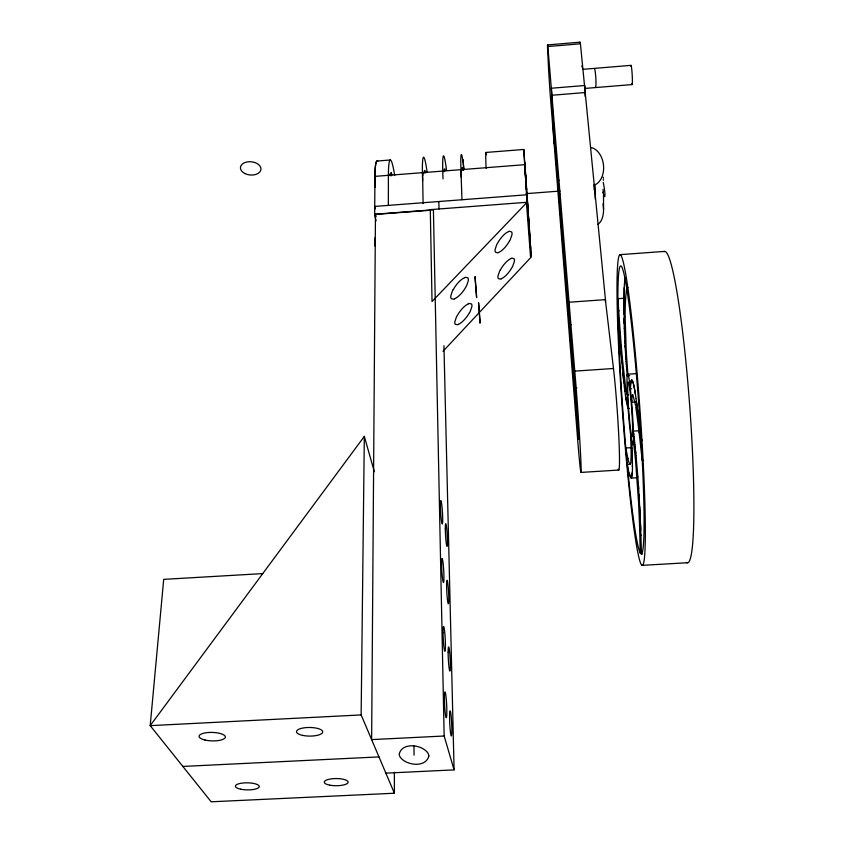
<?xml version="1.0" encoding="UTF-8"?>
<svg xmlns="http://www.w3.org/2000/svg" width="844" height="844" viewBox="0 0 844 844"><rect width="100%" height="100%" fill="white"/><g stroke="black" fill="none" stroke-linecap="round" stroke-linejoin="round"><path stroke-width="1.27" d="M388.367 205.387L388.398 175.32A42.833 4.062 85.5 0 1 394.686 175.563M632.42 465.529C632.567 469.359 632.43 485.785 629.044 473.073A136.2 7.322 86.1 0 1 627.736 466.922L627.303 464.58A144.503 8.155 85.9 0 1 617.892 298.671L617.913 292.404A144.503 8.155 85.9 0 1 632.304 331.692A144.503 8.155 85.9 0 1 643.94 534.305A144.503 8.155 85.9 0 1 628.527 477.145L627.303 464.58L628.453 464.506M376.044 220.896L374.662 214.482L374.968 176.375L524.683 164.685L523.786 149.472L486.017 152.447M374.81 245.952L374.863 237.976M444.155 736.01L433.405 209.755L375.464 214.176L371.634 739.608L444.155 736.01L454.083 769.886L385.877 773.146M390.92 175.995L391.152 172.45L391.838 175.077M394.401 793.233L361.148 714.931L364.323 436.39L150.2 725.65L211.179 801.8L394.401 793.233L394.37 772.228M633.348 440.093L634.604 440.441M559.161 180.289L558.042 180.373L574.901 388.05L576.958 387.913M633.338 440.494L633.76 444.06M624.222 287.709L624.127 323.474M635.342 394.137C633.949 383.725 630.869 371.371 630.352 388.81L631.629 388.725M632.325 472.039L631.249 478.137L629.012 472.935M630.415 387.807L630.479 386.847M631.755 400.446L631.639 402.261L635.479 402.008M630.542 385.982L630.605 385.107M629.666 375.612L627.187 375.78L627.271 375.116M630.679 384.294C631.892 369.978 635.849 396.363 635.943 398.125M624.75 280.292L624.982 278.309L626.29 278.214M594.619 68.765C595.695 72.141 596.423 84.073 595.695 87.006M526.002 183.327L524.683 164.685L527.194 202.866L526.477 202.919L530.517 256.513L531.108 255.88M443.005 351.294L531.203 257.082L526.667 194.795L374.725 206.432L375.242 208.848M598.016 224.325C602.458 220.991 603.46 214.925 603.566 209.713L603.502 195.228M632.821 394.633L635.279 404.192M547.577 44.922L579.933 42.2M547.851 46.536L574.764 371.117A59.607 1.161 86 0 1 580.989 463.947A59.607 1.161 86 0 1 576.969 430.767L550.183 94.19A40.934 0.665 86.2 0 1 548.674 71.075L547.482 46.821A40.871 0.665 86.2 0 1 547.851 46.536L580.429 43.804L605.886 304.146L613.482 368.501A59.724 2.711 86 0 1 618.874 438.184A59.724 2.711 86 0 1 618.177 469.19M582.666 69.356L630.995 65.357M585.029 88.42L632.029 84.579M551.744 95.266L585.029 92.555M377.268 161.025L390.424 159.991M590.473 147.816L591.454 147.732A4.758 3.619 -2.9 0 1 592.372 147.805C605.275 153.08 607.785 176.301 596.286 184.182A4.916 3.787 -2.6 0 1 595.094 184.509L594.102 184.583L594.165 189.847M390.255 173.737L391.553 173.632M389.706 174.36L390.92 174.265M574.901 388.05L574.964 386.531L578.657 439.323L558.897 194.932L558.359 187.041L559.466 186.957M526.012 193.656L560.047 191.05M559.15 194.057L559.899 194.004M560.532 199.986L559.393 200.133M374.662 214.482L430.303 210.24M530.517 256.513L531.192 256.47L527.11 195.734M619.981 254.666L664.713 251.385M627.978 287.667L626.659 287.762L625.742 296.972A117.738 7.09 85.9 0 0 625.626 298.544M623.779 298.259L617.892 298.671L619.559 323.178A111.788 6.404 86.1 0 0 619.823 326.892A114.995 6.604 86.1 0 0 622.313 358.172L625.573 387.164M619.19 310.824L618.019 310.908L618.399 316.606M570.08 318.789L569.289 318.842L568.613 302.257L605.433 299.652L605.443 302.215M571.114 324.666L569.521 324.782L570.164 340.628M574.764 371.117L613.482 368.501M636.64 373.607L627.883 374.198L627.546 369.714A79.42 4.726 86 0 1 626.174 349.68L625.119 316.584M575.112 393.747L576.346 393.663M628.569 394.792L627.345 394.876L627.039 393.916M629.36 408.485L628.136 408.57L626.069 399.307M639.678 430.725L633.306 431.136L633.981 436.854M631.85 434.776L630.616 434.86L630.753 438.606M642.516 440.178L641.134 440.273L640.49 434.407M631.66 441.56L631.839 442.425L633.074 442.34M631.523 447.647L625.805 448.016L627.619 457.237A104.35 5.581 86 0 0 627.894 458.471M643.613 460.434L642.231 460.518L639.53 436.169A113.465 6.488 85.7 0 0 639.13 432.656M581.031 472.418L618.852 470.055M631.28 478.115L637.663 477.725M262.758 573.593L163.704 579.364L150.2 725.65L361.148 714.931M641.472 553.031L640.216 553.105L639.805 534.146A105.268 5.623 85.8 0 0 639.72 531.098M642.643 553.938L641.377 554.012L641.303 549.708M642.189 565.343L687.438 562.737M182.863 766.436L378.977 756.899M630.014 464.411L630.89 462.058L631.133 454.346M364.323 436.39L374.356 471.733M627.303 405.563L628.136 408.57L627.978 406.196M375.464 214.176L376.013 216.739M626.965 404.033L626.427 401.354M388.398 175.32L388.525 175.974M603.049 203.847L603.566 209.28M626.269 400.457L625.52 395.804M635.374 404.751L635.469 405.32M625.721 397.081L625.9 398.273M636.017 398.579L637.937 412.674M625.531 395.836L624.866 390.909M636.576 402.482L638.581 417.907M603.006 189.415L603.333 192.232M624.381 386.911L624.876 391.004M523.786 149.472L526.688 189.689M633.527 433.004L633.76 434.913M633.971 436.728L634.213 438.827M634.192 438.669L634.445 440.842M624.402 387.101L622.904 372.942M634.424 440.652L634.667 442.889M634.646 442.678L634.888 444.957M486.165 168.357L486.091 167.692A43.033 1.287 85.9 0 1 486.577 154.821M634.867 444.735L635.121 447.056M623.916 382.849L622.408 367.762M635.089 446.824L635.342 449.187M635.321 448.955L635.785 453.513M635.543 451.118L635.996 455.707M635.975 455.528L636.207 457.933M635.637 461.52L638.497 501.336A107.926 5.76 85.8 0 1 639.71 530.981M636.197 457.786L637.326 470.625M622.461 368.3L620.973 351.167M621.975 362.962L620.509 345.396M552.609 113.423L558.042 180.373M552.915 119.932L558.359 187.041M637.315 470.467L637.79 476.66M620.055 339.583L620.551 345.987M627.187 375.78L626.659 368.659M619.612 333.739L620.087 340.121M528.302 216.011L528.829 222.447L527.5 201.516M530.676 248.6L528.871 221.139M637.769 476.375L638.655 488.908M626.48 366.285L626.67 368.817M525.707 175.826L524.694 162.628L525.633 177.915M528.175 214.228L527.067 198.751M626.311 363.901L626.501 366.475M525.78 175.985L526.361 184.171M527.764 209.544L526.624 192.485M625.984 359.164L626.164 361.77M626.142 361.527L626.332 364.123M526.656 188.455L527.247 197.063M526.709 194.574L525.675 179.455M638.212 482.367L639.393 501.167M625.826 356.812L626.005 359.417M526.202 186.281L526.413 189.351M625.668 354.48L625.847 357.065M625.52 352.159L625.689 354.723M625.383 349.859L625.541 352.391M625.393 350.07L625.109 345.344M639.003 494.489L640.29 519.007M625.256 347.77L624.982 343.118M624.866 340.934L624.993 343.223M639.689 506.579L640.744 530.18M624.866 340.987L624.497 333.369M554.054 143.828L551.406 88.23L584.892 85.497L585.114 96.395M624.286 328.158L624.507 333.507M569.869 325.995L570.101 331.914M640.512 524.113L640.923 535.476M631.839 442.425L632.05 448.417M463.25 159.854L463.62 170.33M624.296 328.4L623.99 318.346M460.94 169.655L461.974 199.754M632.04 448.291L632.114 450.358M632.103 450.2L632.219 454.114M632.167 452.089L632.378 460.856M632.261 455.728L632.346 459.199M443.944 345.755L454.083 769.886M438.838 201.526L439.007 208.974M423.076 203.531L422.591 172.651L422.696 173.305A41.905 3.017 85.6 0 0 422.738 175.499M632.378 461.014L632.409 463.978M623.916 314.158L624.212 287.941A154.135 9.326 85.9 0 1 624.76 280.24M595.083 184.509L595.273 198.984M632.399 462.586L632.42 466.816M413.971 745.969L414.056 755.19M630.774 66.096A9.622 0.675 86.8 0 1 632.209 75.169A9.622 0.675 86.8 0 1 631.713 83.693M579.596 43.403A40.945 1.54 86.5 0 1 580.429 43.804M603.27 179.519A9.885 1.709 -86.1 0 1 603.344 180.289M603.228 182.378A9.98 1.066 80.5 0 1 604.948 195.344A9.98 1.066 80.5 0 1 602.996 192.242M603.144 177.198A9.991 1.699 -86.3 0 1 603.481 178.284M603.312 192.179A9.854 1.023 80.7 0 1 603.386 193.012M461.278 177.483A42.981 2.004 85.8 0 1 463.926 168.863M375.147 187.41A42.801 4.442 85.4 0 1 377.774 161.362A42.801 4.431 85.4 0 0 375.116 187.02M500.439 269.806A16.047 6.446 -59 0 1 511.095 258.507M511.137 258.38A12.238 4.916 -59 0 1 512.065 258.095L514.091 258.749A7.796 3.133 -59.1 0 1 514.344 261.534L512.793 265.955A12.28 4.948 -59.1 0 1 511.991 267.495A16.163 6.53 -59.1 0 1 501.378 278.71M501.347 278.826A12.291 4.958 -59 0 1 500.408 279.132L498.34 278.552A7.818 3.154 -58.9 0 1 498.034 275.788L499.574 271.335A12.249 4.927 -59 0 1 500.386 269.785M508.563 231.615A16.479 6.773 -59.4 0 0 497.622 243.083A12.586 5.18 -59.4 0 0 496.736 244.665L495.164 249.275A8.029 3.313 -59.4 0 0 495.481 252.177L497.612 252.873A12.618 5.212 -59.4 0 0 498.572 252.578M508.605 231.488A12.576 5.17 -59.5 0 1 509.554 231.224L511.643 231.973A8.007 3.292 -59.5 0 1 511.918 234.906L510.325 239.485A12.607 5.201 -59.5 0 1 509.512 241.067M509.449 241.046A16.595 6.868 -59.5 0 1 498.614 252.451M453.228 289.619A16.722 7.037 -58.3 0 1 464.559 277.729M464.601 277.602A12.755 5.37 -58.4 0 1 465.614 277.286L467.882 277.898A8.123 3.418 -58.5 0 1 468.283 280.757L466.743 285.335A12.797 5.402 -58.4 0 1 465.92 286.939A16.838 7.132 -58.4 0 1 454.631 298.734M454.599 298.86A12.808 5.423 -58.4 0 1 453.576 299.198L451.255 298.649A8.145 3.439 -58.3 0 1 450.812 295.822L452.331 291.212A12.765 5.38 -58.3 0 1 453.165 289.597M468.272 303.914A16.279 6.678 -57.9 0 0 457.237 315.603A12.438 5.117 -57.9 0 0 456.372 317.154L454.874 321.606A7.934 3.27 -57.9 0 0 455.296 324.286L457.543 324.74A12.47 5.148 -58 0 0 458.535 324.381M468.304 303.787A12.428 5.106 -58 0 1 469.285 303.45L471.49 303.967A7.912 3.249 -58.1 0 1 471.87 306.678L470.361 311.098A12.46 5.138 -58 0 1 469.559 312.649M469.496 312.628A16.405 6.773 -58 0 1 458.577 324.254M581.927 65.769A22.598 0.855 86.5 0 1 582.043 67.13M422.644 180.679A42.907 3.091 85.6 0 1 427.053 171.743M633.76 444.144A73.934 4.03 85.8 0 1 635.637 461.468M640.912 535.043A135.515 7.185 85.8 0 1 641.303 549.813M629.993 464.548A107.304 5.75 86 0 1 627.883 458.313M630.742 438.542A70.833 3.745 86 0 1 631.143 453.608M627.029 393.789A74.029 4.104 86.1 0 1 625.573 387.291M619.644 334.213A147.415 8.567 86.1 0 1 618.388 316.458M625.109 316.468A120.787 7.269 85.9 0 1 625.647 298.713M635.701 406.671A116.166 6.625 85.7 0 1 639.119 432.761M631.766 400.573A79.399 4.663 85.8 0 1 632.525 394.834M638.528 417.474A146.328 8.282 85.7 0 1 640.512 434.554M663.943 251.807A156.087 13.609 85.8 0 1 689.748 406.502A156.087 13.609 85.8 0 1 686.415 562.378M443.037 178.896A42.949 2.521 85.7 0 1 446.518 170.224M444.028 171.765A29.867 1.751 85.7 0 1 445.294 170.636M423.973 173.337A29.835 2.152 85.6 0 1 425.735 172.967M461.963 170.372A29.888 1.393 85.8 0 1 463.103 170.045M475.014 277.919L476.638 297.594L475.13 276.558L475.014 277.919M480.13 321.743L479.993 323.22L478.559 302.743L480.13 321.743M428.847 756.14C425.745 767.903 406.745 765.614 400.467 757.522A57.381 18.167 -1.3 0 1 399.201 754.23C401.818 742.066 421.694 744.366 427.75 752.837A57.192 17.998 -0.3 0 1 428.847 756.14M527.099 202.265L432.033 301.53L430.292 209.639L527.099 202.265M240.561 789.172A11.953 3.534 0.9 0 0 259.235 786.819A11.953 3.534 0.9 0 0 242.165 783.095A11.953 3.534 0.9 0 0 240.561 789.172M204.997 740.019A13.156 4.241 1.6 0 0 225.348 737.234A13.156 4.241 1.6 0 0 206.326 732.719A13.156 4.241 1.6 0 0 204.997 740.019M302.838 735.43A13.135 4.315 0.5 0 0 322.735 731.948A13.135 4.315 0.5 0 0 303.249 727.961A13.135 4.315 0.5 0 0 302.838 735.43M329.898 785.184A11.953 3.587 0 0 0 348.15 782.261A11.953 3.587 0 0 0 330.574 778.98A11.953 3.587 0 0 0 329.898 785.184M440.399 505.651A11.689 0.897 86.5 0 0 442.161 523.913A11.689 0.897 86.5 0 0 442.056 507.307A11.689 0.897 86.5 0 0 440.399 505.651M445.315 528.766A11.362 0.844 86.6 0 0 447.003 546.406A11.362 0.844 86.6 0 0 446.856 530.074A11.362 0.844 86.6 0 0 445.315 528.766M441.612 564.024A12.027 0.939 86.7 0 0 443.416 582.466A12.027 0.939 86.7 0 0 443.29 564.91A12.027 0.939 86.7 0 0 441.612 564.024M446.613 585.947A11.7 0.876 86.8 0 0 448.333 603.745A11.7 0.876 86.8 0 0 448.175 586.517A11.7 0.876 86.8 0 0 446.613 585.947M443.047 632.705A12.46 0.981 86.9 0 0 444.893 651.336A12.46 0.981 86.9 0 0 444.746 632.631A12.46 0.981 86.9 0 0 443.047 632.705M448.132 652.106A12.111 0.918 87 0 0 449.81 671.043A12.111 0.918 87 0 0 449.81 653.826A12.111 0.918 87 0 0 448.132 652.106M444.419 697.861A12.903 1.023 87.2 0 0 446.212 717.748A12.903 1.023 87.2 0 0 446.254 699.022A12.903 1.023 87.2 0 0 444.419 697.861M449.588 716.735A12.544 0.96 87.2 0 0 451.308 735.947A12.544 0.96 87.2 0 0 451.297 717.611A12.544 0.96 87.2 0 0 449.588 716.735M244.823 173.505A10.297 6.636 5.5 0 0 260.933 169.517A10.297 6.636 5.5 0 0 246.342 162.111A10.297 6.636 5.5 0 0 244.823 173.505M627.82 394.348A27.272 1.53 85.9 0 0 632.008 436.496A27.272 1.53 85.9 0 0 630.679 397.197A27.272 1.53 85.9 0 0 627.82 394.348M627.176 390.804A35.406 1.983 85.9 0 0 632.631 444.661A35.406 1.983 85.9 0 0 630.753 392.618A35.406 1.983 85.9 0 0 627.176 390.804M617.755 326.164A155.739 8.788 85.9 0 0 641.725 565.174A155.739 8.788 85.9 0 0 633.886 338.655A155.739 8.788 85.9 0 0 617.755 326.164"/></g></svg>
